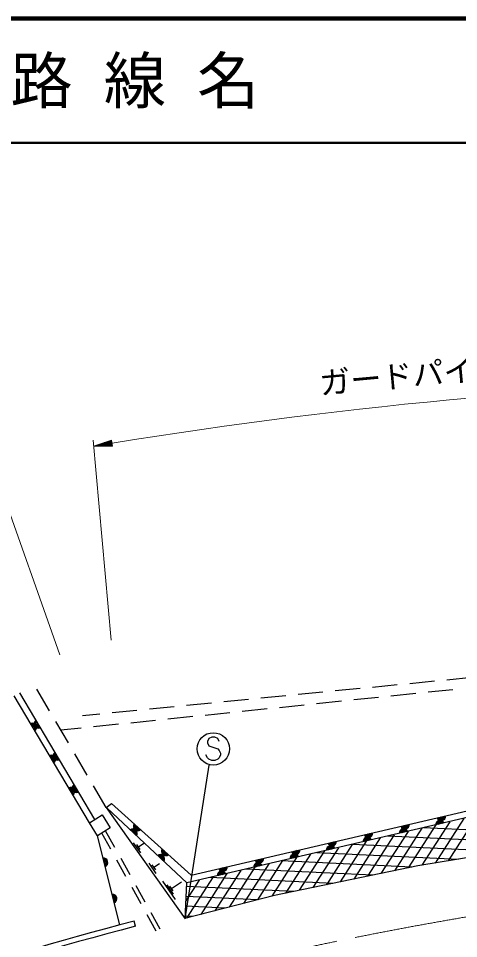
# Model space of a CAD drawing. Units: millimetres, scale not verified. Extents: x 40000 to 680000, y 20000 to 380000.
# Drawn here: x 181025 to 216362, y 306066 to 380000 of the extents above; entities that cross this region are included whole.
import ezdxf
from ezdxf.enums import TextEntityAlignment as Align

# ---------------------------------------------------------------- set-up
doc = ezdxf.new("R2010")
doc.units = ezdxf.units.MM
doc.header["$LTSCALE"] = 1000
doc.linetypes.add('CHAIN', pattern=[18.5, 12, -1.5, 3.5, -1.5])
for name, color, linetype, lineweight in [('M-BGD', 7, 'Continuous', 25), ('M-BMK', 2, 'CHAIN', 13), ('M-STR-HTXT', 7, 'Continuous', 13), ('M-STR-STRC', 7, 'Continuous', 25), ('M-TTL', 2, 'Continuous', 140), ('M-TTL-LINE', 7, 'Continuous', 50)]:
    doc.layers.add(name, color=color, linetype=linetype, lineweight=lineweight)
doc.layers.add('M-TTL-TXT', color=7, linetype='Continuous')
doc.styles.add('ＭＳ ゴシック', font='')
doc.styles.get('ＭＳ ゴシック').set_extended_font_data('MS Gothic')

msp = doc.modelspace()

# ---------------------------------------------------------------- linework, layer by layer
at = {"layer": 'M-BGD'}
for p, q in [((215423, 326867), (217414, 327062)), ((183521, 324374), (182510, 326100)), ((206466, 325987), (208457, 326182)), ((209452, 326280), (211442, 326476)), ((212438, 326573), (214428, 326769)), ((215907, 326061), (213918, 325855)), ((186719, 315370), (180682, 325573)), ((181109, 325825), (187145, 315622)), ((200495, 325400), (202486, 325596)), ((203481, 325693), (205471, 325889)), ((209939, 325443), (207949, 325237)), ((212923, 325752), (210934, 325546)), ((191538, 324520), (193529, 324716)), ((194524, 324814), (196514, 325009)), ((197509, 325107), (199500, 325302)), ((203971, 324826), (201981, 324620)), ((206955, 325134), (204965, 324929)), ((186172, 323993), (187557, 324129)), ((188553, 324227), (190543, 324423)), ((195018, 323900), (193029, 323694)), ((198003, 324208), (196013, 324002)), ((200987, 324517), (198997, 324311)), ((185037, 321785), (184026, 323511)), ((189050, 323282), (187061, 323076)), ((192034, 323591), (190045, 323385)), ((186066, 322973), (184439, 322805)), ((186553, 319196), (185542, 320922)), ((188069, 316607), (187058, 318334)), ((188069, 316607), (188485, 316921)), ((188069, 316607), (194401, 307651)), ((216774, 315718), (214470, 312129)), ((217892, 315979), (215532, 312303)), ((214538, 315197), (212323, 311746)), ((215656, 315457), (213408, 311955)), ((228492, 314261), (213548, 314966)), ((189170, 307166), (187363, 314326)), ((188450, 313238), (187725, 314549)), ((188778, 313380), (188028, 314736)), ((211184, 314414), (209037, 311070)), ((212302, 314675), (210132, 311295)), ((224223, 313661), (210692, 314299)), ((213420, 314936), (211227, 311520)), ((190845, 312944), (190265, 313768)), ((190810, 313227), (190520, 313639)), ((190665, 313433), (191104, 313742)), ((207830, 313632), (205751, 310395)), ((208948, 313893), (206847, 310620)), ((220117, 313054), (207836, 313633)), ((210066, 314153), (207942, 310845)), ((204475, 312849), (202466, 309719)), ((205593, 313110), (203561, 309945)), ((206711, 313371), (204656, 310170)), ((216321, 312432), (204979, 312967)), ((189661, 311051), (188934, 312363)), ((189988, 311193), (189262, 312505)), ((192091, 311303), (191510, 312127)), ((191910, 311792), (192350, 312102)), ((201121, 312067), (199083, 308892)), ((202239, 312328), (200222, 309186)), ((203357, 312589), (201362, 309480)), ((212617, 311806), (202123, 312301)), ((192055, 311586), (191765, 311998)), ((197767, 311285), (195665, 308010)), ((198885, 311545), (196804, 308304)), ((200003, 311806), (197943, 308598)), ((209448, 311155), (199267, 311635)), ((193645, 309209), (192609, 310680)), ((193323, 310083), (194107, 310635)), ((194401, 307651), (194548, 310534)), ((195530, 310763), (194464, 309102)), ((196649, 311024), (194525, 307716)), ((206278, 310503), (196411, 310968)), ((190871, 308863), (190145, 310176)), ((191199, 309006), (190473, 310318)), ((193484, 309646), (192966, 310381)), ((193452, 309899), (193193, 310266)), ((203109, 309852), (194531, 310256)), ((200224, 309187), (194485, 309457)), ((197600, 308510), (194438, 308659)), ((192082, 306676), (191355, 307988)), ((192410, 306818), (191683, 308131)), ((194975, 307833), (194391, 307860)), ((190417, 307057), (190309, 307469))]:
    msp.add_line(p, q, dxfattribs=at)
for points in [[(254768, 318628), (250954, 316660), (237229, 315488), (221427, 313269), (213081, 311902), (201594, 309540), (194381, 307679)], [(223487, 317284), (194548, 310534), (188144, 316540)], [(188485, 316921), (194907, 311173), (223364, 317811)]]:
    msp.add_lwpolyline(points, dxfattribs=at)
msp.add_lwpolyline([(187363, 314326), (186719, 315370), (187758, 316011), (188402, 314967)], close=True, dxfattribs=at)
for centre, radius, start, end in [((182126, 323026), 354, 309.40995, 111.81513), ((182126, 323026), 283, 311.63399, 109.59109), ((182126, 323026), 212, 315.38032, 105.84476), ((182126, 323026), 142, 323.09205, 98.13303), ((182126, 323026), 100, 333.40971, 87.81537), ((182126, 323026), 100, 333.40971, 87.81537), ((182646, 323333), 354, 129.40995, 291.81513), ((182646, 323333), 283, 131.63399, 289.59109), ((182646, 323333), 212, 135.38032, 285.84476), ((182646, 323333), 142, 143.09205, 278.13303), ((182646, 323333), 100, 153.40971, 267.81537), ((182646, 323333), 100, 153.40971, 267.81537), ((184174, 320751), 354, 129.40995, 291.81513), ((184174, 320751), 283, 131.63399, 289.59109), ((184174, 320751), 212, 135.38032, 285.84476), ((183654, 320444), 354, 309.40995, 111.81513), ((183654, 320444), 283, 311.63399, 109.59109), ((183654, 320444), 212, 315.38032, 105.84476), ((183654, 320444), 142, 323.09205, 98.13303), ((183654, 320444), 100, 333.40971, 87.81537), ((183654, 320444), 100, 333.40971, 87.81537), ((184174, 320751), 142, 143.09205, 278.13303), ((184174, 320751), 100, 153.40971, 267.81537), ((184174, 320751), 100, 153.40971, 267.81537), ((185182, 317862), 354, 309.40995, 111.81513), ((185182, 317862), 283, 311.63399, 109.59109), ((185182, 317862), 212, 315.38032, 105.84476), ((185182, 317862), 142, 323.09205, 98.13303), ((185182, 317862), 100, 333.40971, 87.81537), ((185182, 317862), 100, 333.40971, 87.81537), ((185701, 318169), 354, 129.40995, 291.81513), ((185701, 318169), 283, 131.63399, 289.59109), ((185701, 318169), 212, 135.38032, 285.84476), ((185701, 318169), 142, 143.09205, 278.13303), ((185701, 318169), 100, 153.40971, 267.81537), ((185701, 318169), 100, 153.40971, 267.81537), ((214966, 315908), 354, 201.92753, 4.3327), ((214966, 315908), 283, 204.15156, 2.10866), ((214966, 315908), 212, 207.89789, 358.36234), ((214966, 315908), 142, 215.60962, 350.65061), ((214966, 315908), 100, 225.92728, 340.33295), ((214966, 315908), 100, 225.92728, 340.33295), ((190615, 315088), 354, 146.9647, 309.36988), ((190615, 315088), 283, 149.18874, 307.14584), ((190615, 315088), 212, 152.93506, 303.39951), ((190615, 315088), 142, 160.64679, 295.68778), ((190615, 315088), 100, 170.96446, 285.37012), ((190615, 315088), 100, 170.96446, 285.37012), ((212045, 315226), 354, 201.92753, 4.3327), ((212045, 315226), 283, 204.15156, 2.10866), ((212045, 315226), 212, 207.89789, 358.36234), ((212045, 315226), 142, 215.60962, 350.65061), ((212045, 315226), 100, 225.92728, 340.33295), ((212045, 315226), 100, 225.92728, 340.33295), ((214873, 315219), 354, 21.92753, 184.3327), ((214873, 315219), 283, 24.15156, 182.10866), ((214873, 315219), 212, 27.89789, 178.36234), ((214873, 315219), 142, 35.60962, 170.65061), ((214873, 315219), 100, 45.92728, 160.33295), ((214873, 315219), 100, 45.92728, 160.33295), ((190215, 314524), 354, 325.6301, 128.03528), ((190215, 314524), 283, 327.85414, 125.81124), ((190215, 314524), 212, 331.60047, 122.06492), ((190215, 314524), 142, 339.3122, 114.35319), ((190215, 314524), 100, 349.62986, 104.03553), ((190215, 314524), 100, 349.62986, 104.03553), ((209123, 314545), 354, 201.92753, 4.3327), ((209123, 314545), 283, 204.15156, 2.10866), ((209123, 314545), 212, 207.89789, 358.36234), ((209123, 314545), 142, 215.60962, 350.65061), ((209123, 314545), 100, 225.92728, 340.33295), ((209123, 314545), 100, 225.92728, 340.33295), ((211951, 314538), 354, 21.92753, 184.3327), ((211951, 314538), 283, 24.15156, 182.10866), ((211951, 314538), 212, 27.89789, 178.36234), ((211951, 314538), 142, 35.60962, 170.65061), ((211951, 314538), 100, 45.92728, 160.33295), ((211951, 314538), 100, 45.92728, 160.33295), ((206108, 313175), 354, 21.92753, 184.3327), ((206202, 313863), 354, 201.92753, 4.3327), ((206202, 313863), 283, 204.15156, 2.10866), ((206202, 313863), 212, 207.89789, 358.36234), ((206202, 313863), 142, 215.60962, 350.65061), ((206202, 313863), 100, 225.92728, 340.33295), ((206202, 313863), 100, 225.92728, 340.33295), ((209030, 313856), 354, 21.92753, 184.3327), ((209030, 313856), 283, 24.15156, 182.10866), ((209030, 313856), 212, 27.89789, 178.36234), ((209030, 313856), 142, 35.60962, 170.65061), ((209030, 313856), 100, 45.92728, 160.33295), ((209030, 313856), 100, 45.92728, 160.33295), ((192403, 312471), 354, 325.6301, 128.03528), ((192403, 312471), 283, 327.85414, 125.81124), ((192850, 313087), 354, 146.9647, 309.36988), ((192850, 313087), 283, 149.18874, 307.14584), ((192850, 313087), 212, 152.93506, 303.39951), ((192850, 313087), 142, 160.64679, 295.68778), ((192850, 313087), 100, 170.96446, 285.37012), ((192850, 313087), 100, 170.96446, 285.37012), ((203186, 312493), 354, 21.92753, 184.3327), ((203186, 312493), 283, 24.15156, 182.10866), ((203280, 313182), 354, 201.92753, 4.3327), ((203280, 313182), 283, 204.15156, 2.10866), ((203280, 313182), 212, 207.89789, 358.36234), ((203280, 313182), 142, 215.60962, 350.65061), ((203280, 313182), 100, 225.92728, 340.33295), ((203280, 313182), 100, 225.92728, 340.33295), ((206108, 313175), 283, 24.15156, 182.10866), ((206108, 313175), 212, 27.89789, 178.36234), ((206108, 313175), 142, 35.60962, 170.65061), ((206108, 313175), 100, 45.92728, 160.33295), ((206108, 313175), 100, 45.92728, 160.33295), ((187847, 312187), 354, 292.96022, 95.3654), ((187847, 312187), 283, 295.18426, 93.14136), ((187847, 312187), 212, 298.93059, 89.39503), ((187847, 312187), 142, 306.64232, 81.6833), ((187847, 312187), 100, 316.95998, 71.36564), ((187847, 312187), 100, 316.95998, 71.36564), ((192403, 312471), 212, 331.60047, 122.06492), ((192403, 312471), 142, 339.3122, 114.35319), ((192403, 312471), 100, 349.62986, 104.03553), ((192403, 312471), 100, 349.62986, 104.03553), ((200265, 311812), 354, 21.92753, 184.3327), ((200265, 311812), 283, 24.15156, 182.10866), ((200358, 312500), 354, 201.92753, 4.3327), ((200265, 311812), 212, 27.89789, 178.36234), ((200358, 312500), 283, 204.15156, 2.10866), ((200358, 312500), 212, 207.89789, 358.36234), ((200358, 312500), 142, 215.60962, 350.65061), ((200358, 312500), 100, 225.92728, 340.33295), ((200358, 312500), 100, 225.92728, 340.33295), ((203186, 312493), 212, 27.89789, 178.36234), ((203186, 312493), 142, 35.60962, 170.65061), ((203186, 312493), 100, 45.92728, 160.33295), ((203186, 312493), 100, 45.92728, 160.33295), ((197343, 311130), 354, 21.92753, 184.3327), ((197343, 311130), 283, 24.15156, 182.10866), ((197437, 311819), 354, 201.92753, 4.3327), ((197343, 311130), 212, 27.89789, 178.36234), ((197437, 311819), 283, 204.15156, 2.10866), ((197343, 311130), 142, 35.60962, 170.65061), ((197437, 311819), 212, 207.89789, 358.36234), ((197437, 311819), 142, 215.60962, 350.65061), ((197437, 311819), 100, 225.92728, 340.33295), ((197437, 311819), 100, 225.92728, 340.33295), ((200265, 311812), 142, 35.60962, 170.65061), ((200265, 311812), 100, 45.92728, 160.33295), ((200265, 311812), 100, 45.92728, 160.33295), ((197343, 311130), 100, 45.92728, 160.33295), ((197343, 311130), 100, 45.92728, 160.33295), ((188581, 309278), 354, 292.96022, 95.3654), ((188581, 309278), 283, 295.18426, 93.14136), ((188581, 309278), 212, 298.93059, 89.39503), ((188581, 309278), 142, 306.64232, 81.6833), ((188581, 309278), 100, 316.95998, 71.36564), ((188581, 309278), 100, 316.95998, 71.36564), ((271568, -920), 318915, 104.76163, 111.55845), ((271568, -920), 318489, 104.76163, 111.55845)]:
    msp.add_arc(centre, radius, start, end, dxfattribs=at)
at = {"layer": 'M-BMK'}
msp.add_arc((269144, 1775), 310446, 92.3042, 110.38052, dxfattribs=at)
at = {"layer": 'M-STR-HTXT'}
for p, q in [((188473, 330046), (187013, 346123)), ((187059, 345625), (188497, 346117)), ((188514, 346018), (187922, 345920)), ((188210, 346019), (188506, 346068)), ((188579, 345624), (188497, 346117)), ((187059, 345625), (188538, 345870)), ((187059, 345625), (188579, 345624)), ((188530, 345920), (187346, 345723)), ((188547, 345821), (187363, 345625)), ((187634, 345822), (188522, 345969)), ((187667, 345624), (188555, 345772)), ((188563, 345722), (187971, 345624)), ((188275, 345624), (188571, 345673)), ((184363, 328874), (179191, 343453))]:
    msp.add_line(p, q, dxfattribs=at)
msp.add_arc((254936, -63190), 414412, 91.15713, 99.2197, dxfattribs=at)
at = {"layer": 'M-STR-STRC'}
for p, q in [((196315, 322137), (196197, 321900)), ((196197, 321900), (196197, 321782)), ((196197, 321782), (196315, 321546)), ((196552, 322255), (196315, 322137)), ((196788, 322255), (196552, 322255)), ((197025, 322137), (196788, 322255)), ((197143, 321900), (197025, 322137)), ((196315, 321546), (197025, 321310)), ((197025, 321310), (197143, 321191)), ((197143, 321191), (197261, 320955)), ((197261, 320955), (197261, 320837)), ((196197, 320600), (196079, 320837)), ((196315, 320482), (196197, 320600)), ((196552, 320364), (196315, 320482)), ((196788, 320364), (196552, 320364)), ((197025, 320482), (196788, 320364)), ((197143, 320600), (197025, 320482)), ((197261, 320837), (197143, 320600)), ((196306, 319989), (194378, 307659))]:
    msp.add_line(p, q, dxfattribs=at)
msp.add_circle((196670, 321310), 1300, dxfattribs=at)
at = {"layer": 'M-TTL'}
msp.add_line((680000, 380000), (40000, 380000), dxfattribs=at)
at = {"layer": 'M-TTL-LINE'}
msp.add_line((40000, 370000), (680000, 370000), dxfattribs=at)

# ---------------------------------------------------------------- texts
at = {"layer": 'M-STR-HTXT', "style": 'ＭＳ ゴシック'}
msp.add_text('ガードパイプ  L=57.0', height=1833, rotation=5.188, dxfattribs=at).set_placement((217757, 350349), align=Align.BOTTOM_CENTER)
at = {"layer": 'M-TTL-TXT', "style": 'ＭＳ ゴシック'}
msp.add_text('路 線 名', height=3666, dxfattribs=at).set_placement((180380, 375000), align=Align.MIDDLE_LEFT)

doc.saveas('drawing.dxf')
